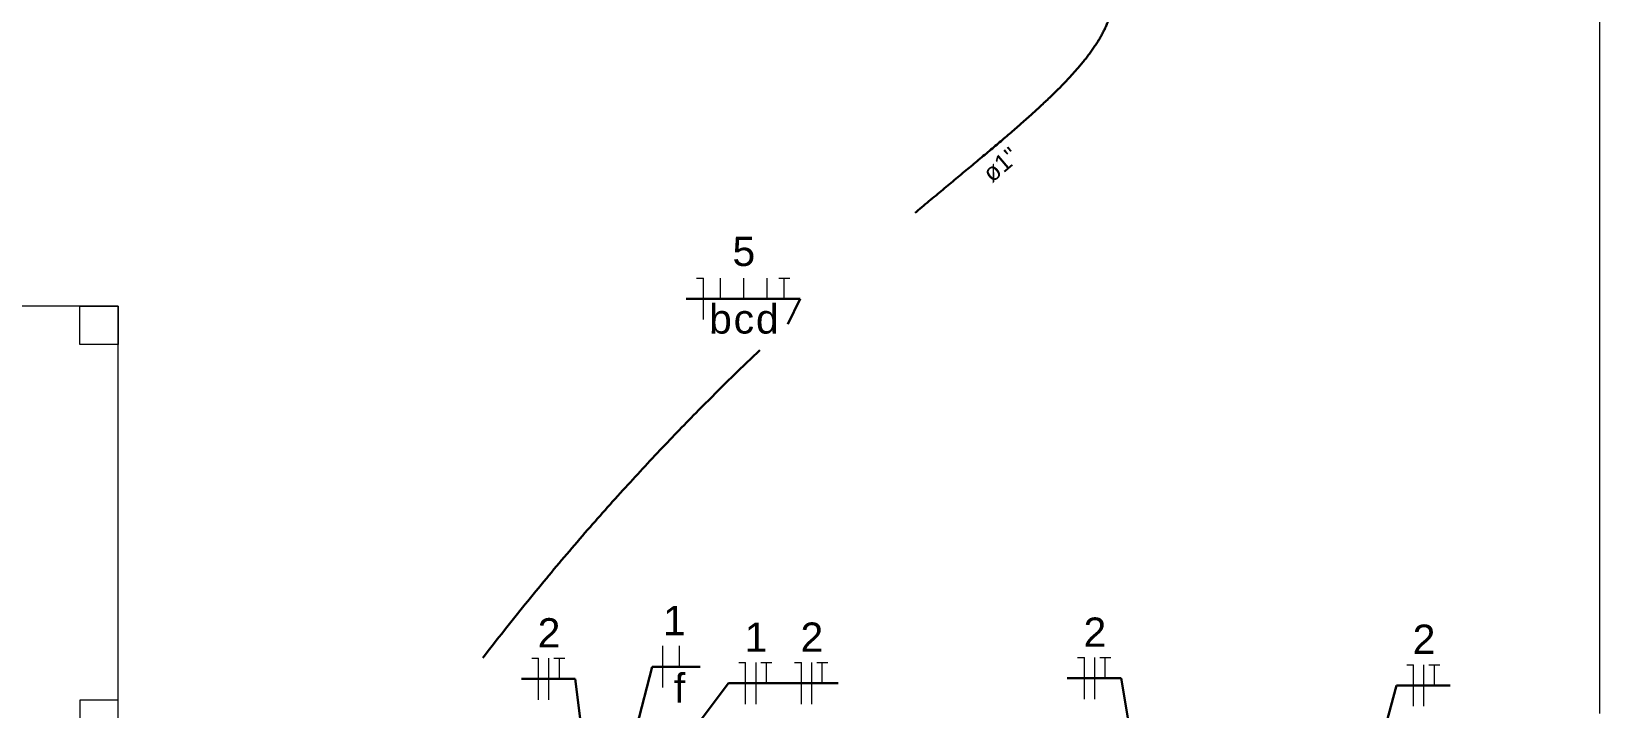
# Model space of a CAD drawing. Header units: inches. Extents: x 82 to 150, y -19 to 82.
# Drawn here: x 103.42 to 112.87, y 18.43 to 22.52 of the extents above; entities that cross this region are included whole.
import ezdxf
from ezdxf.enums import TextEntityAlignment as Align

# ---------------------------------------------------------------- set-up
doc = ezdxf.new("R2010")
doc.units = ezdxf.units.IN
doc.header["$MEASUREMENT"] = 0
doc.linetypes.add('HIDDEN', pattern=[0.375, 0.25, -0.125])
for name, color, linetype, lineweight in [('BASE', 7, 'Continuous', 5), ('EL-Condutos', 8, 'Continuous', 30), ('EL-Fios', 1, 'Continuous', 20), ('EL-Textos fios', 7, 'Continuous', 30), ('TEXTO', 7, 'Continuous', 20)]:
    doc.layers.add(name, color=color, linetype=linetype, lineweight=lineweight)
doc.styles.add('Arial', font='arial.ttf')

msp = doc.modelspace()

# ---------------------------------------------------------------- linework, layer by layer
at = {"layer": 'BASE'}
for p, q in [((112.8732, 31.7691), (112.8732, 18.4017)), ((103.9427, 20.8597), (92.2547, 20.8597)), ((103.9427, 15.7137), (103.9427, 20.8597))]:
    msp.add_line(p, q, dxfattribs=at)
for points in [[(103.9427, 20.8597), (103.9427, 20.6287), (103.7122, 20.6287), (103.7122, 20.8597), (103.9427, 20.8597), (103.9427, 20.8597)], [(103.9427, 18.2517), (103.9427, 18.4827), (103.7122, 18.4827), (103.7122, 18.2517), (103.9427, 18.2517), (103.9427, 18.2517)]]:
    msp.add_lwpolyline(points, close=True, dxfattribs=at)
at = {"layer": 'EL-Condutos', "linetype": 'HIDDEN', "ltscale": 10}
for points in [[(104.1533, 15.5637), (104.422, 16.072), (104.6907, 16.5524), (104.9588, 17.0059), (105.2258, 17.4336), (105.4911, 17.8363), (105.7541, 18.215), (106.0144, 18.5707), (106.2712, 18.9043), (106.5241, 19.2169), (106.7725, 19.5093), (107.0158, 19.7825), (107.2535, 20.0375), (107.4849, 20.2752), (107.7096, 20.4966), (107.927, 20.7027), (108.1364, 20.8944), (108.3374, 21.0727), (108.5293, 21.2386), (108.7117, 21.3929), (108.8838, 21.5367), (109.0453, 21.671), (109.1954, 21.7966), (109.3337, 21.9146), (109.4595, 22.0259), (109.5724, 22.1314), (109.6717, 22.2322), (109.7569, 22.3291), (109.8273, 22.4233), (109.8826, 22.5155), (109.922, 22.6068)], [(103.7425, 15.5689), (103.3842, 15.6552), (103.0389, 15.7611), (102.706, 15.8853), (102.385, 16.0263), (102.0754, 16.1828), (101.7765, 16.3536), (101.4878, 16.5373), (101.2089, 16.7326), (100.939, 16.9382), (100.6778, 17.1527), (100.4246, 17.3748), (100.1788, 17.6031), (99.94, 17.8365), (99.7076, 18.0735), (99.481, 18.3128), (99.2597, 18.553), (99.0431, 18.793), (98.8307, 19.0312), (98.6219, 19.2665), (98.4162, 19.4975), (98.213, 19.7228), (98.0118, 19.9411), (97.812, 20.1512), (97.6131, 20.3516), (97.4145, 20.5411), (97.2157, 20.7183), (97.0161, 20.8819), (96.8152, 21.0307), (96.6124, 21.1631), (96.4072, 21.278)]]:
    msp.add_spline(points, degree=3, dxfattribs=at)
at = {"layer": 'EL-Fios', "color": 5}
for p, q in [((107.4302, 21.0283), (107.4719, 21.0283)), ((107.4302, 21.0283), (107.4719, 21.0283)), ((107.4719, 20.7783), (107.4719, 21.0283)), ((107.4719, 20.7783), (107.4719, 21.0283)), ((107.5738, 20.9033), (107.5738, 21.0283)), ((107.5738, 20.9033), (107.5738, 21.0283)), ((107.715, 20.9033), (107.715, 21.0283)), ((107.8562, 20.9033), (107.8562, 21.0283)), ((107.9247, 21.0283), (107.9913, 21.0283)), ((107.958, 20.9033), (107.958, 21.0283)), ((106.4359, 18.7355), (106.4776, 18.7355)), ((106.4776, 18.4855), (106.4776, 18.7355)), ((106.5401, 18.4855), (106.5401, 18.7355)), ((106.5692, 18.7355), (106.6359, 18.7355)), ((106.6026, 18.6105), (106.6026, 18.7355)), ((107.2253, 18.5596), (107.2253, 18.8096)), ((107.3272, 18.6846), (107.3272, 18.8096)), ((109.7266, 18.7395), (109.7683, 18.7395)), ((109.7683, 18.4895), (109.7683, 18.7395)), ((109.8308, 18.4895), (109.8308, 18.7395)), ((109.86, 18.7395), (109.9266, 18.7395)), ((109.8933, 18.6145), (109.8933, 18.7395)), ((107.684, 18.7094), (107.7256, 18.7094)), ((107.7256, 18.4594), (107.7256, 18.7094)), ((107.7881, 18.4594), (107.7881, 18.7094)), ((107.8173, 18.7094), (107.884, 18.7094)), ((107.8506, 18.5844), (107.8506, 18.7094)), ((108.0208, 18.7094), (108.0624, 18.7094)), ((108.0624, 18.4594), (108.0624, 18.7094)), ((108.1249, 18.4594), (108.1249, 18.7094)), ((108.1541, 18.7094), (108.2208, 18.7094)), ((108.1874, 18.5844), (108.1874, 18.7094)), ((111.7103, 18.6968), (111.752, 18.6968)), ((111.752, 18.4468), (111.752, 18.6968)), ((111.8145, 18.4468), (111.8145, 18.6968)), ((111.8437, 18.6968), (111.9103, 18.6968)), ((111.877, 18.5718), (111.877, 18.6968))]:
    msp.add_line(p, q, dxfattribs=at)
at = {"layer": 'EL-Textos fios'}
for p, q in [((107.7714, 20.9033), (107.3677, 20.9033)), ((108.0538, 20.9033), (107.3677, 20.9033)), ((107.9791, 20.7511), (108.0538, 20.9033)), ((107.0676, 18.3183), (107.1628, 18.6846)), ((107.1628, 18.6846), (107.4515, 18.6846)), ((106.6984, 18.6105), (106.3734, 18.6105)), ((106.7385, 18.2922), (106.6984, 18.6105)), ((107.1667, 17.9783), (107.6215, 18.5844)), ((107.6215, 18.5844), (108.2833, 18.5844)), ((109.9891, 18.6145), (109.6641, 18.6145)), ((110.0412, 18.3036), (109.9891, 18.6145)), ((111.572, 18.2879), (111.6478, 18.5718)), ((111.6478, 18.5718), (111.9728, 18.5718))]:
    msp.add_line(p, q, dxfattribs=at)

# ---------------------------------------------------------------- texts
at = {"layer": 'TEXTO', "style": 'Arial'}
msp.add_text('ø1"', height=0.1059, rotation=40.335, dxfattribs=at).set_placement((109.3172, 21.6492), align=Align.BOTTOM_CENTER)
for s, p in [('1', (107.2957, 18.8217)), ('2', (106.5402, 18.7477)), ('1', (107.7882, 18.7217)), ('2', (108.1247, 18.7217)), ('2', (109.8307, 18.7517)), ('2', (111.8147, 18.7092)), ('f', (107.3272, 18.4147))]:
    msp.add_text(s, height=0.1765, dxfattribs=at).set_placement(p, align=Align.BOTTOM_CENTER)
at = {"layer": 'TEXTO', "char_height": 0.1765, "attachment_point": 8, "line_spacing_factor": 0.798, "style": 'Arial'}
for s, insert, width in [('5', (107.7147, 21.099), 0.279631), ('b', (107.5737, 20.6915), 0.279631), ('c', (107.7147, 20.6915), 0.251398), ('d', (107.8562, 20.6915), 0.279631)]:
    msp.add_mtext(s, dxfattribs=dict(at, insert=insert, width=width))

doc.saveas('drawing.dxf')
